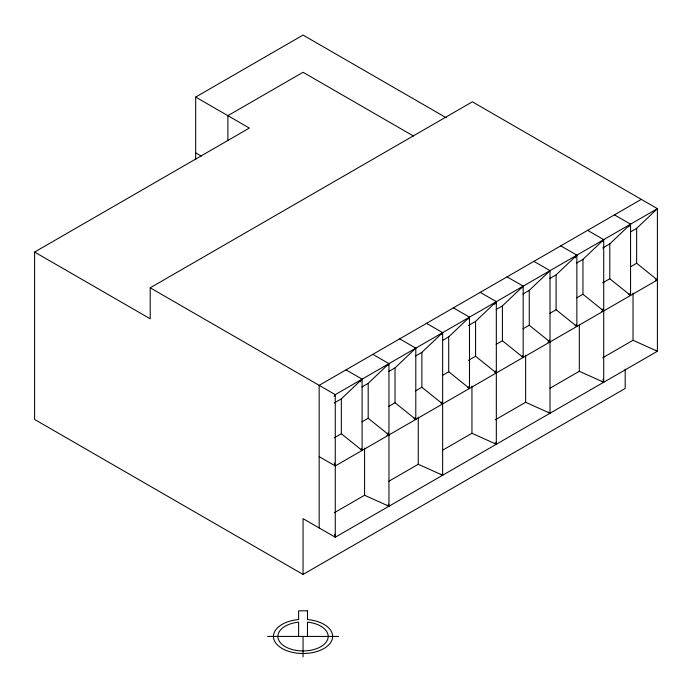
<?xml version="1.0" encoding="UTF-8"?>
<svg xmlns="http://www.w3.org/2000/svg" width="692" height="692" viewBox="0 0 692 692"><rect width="100%" height="100%" fill="white"/><g stroke="black" fill="none" stroke-linecap="round" stroke-linejoin="round"><path stroke-width="1.04" d="M334.089 396.43L335.265 394.648L657.4 208.664L657.4 351.251L335.265 537.234L303.044 518.637L303.044 574.438L34.6 419.447L34.6 252.061L249.362 128.072L195.672 97.07L195.672 159.705M360.342 381.82L362.106 379.147L346 369.848M387.779 365.428L388.956 363.646L372.841 354.347M441.47 334.435L442.638 332.653L426.531 323.354M468.311 318.934L469.487 317.152L453.381 307.853M494.564 304.333L496.328 301.651L480.222 292.353M522.002 287.941L523.178 286.159L507.072 276.861M575.104 257.831L576.868 255.158L560.762 245.859M602.533 241.439L603.709 239.657L587.603 230.358M628.794 226.838L630.559 224.165L614.444 214.857M334.184 402.995L341.346 398.869L362.106 379.147L362.106 450.44L360.316 449.411M361.925 386.984L368.187 383.368L388.956 363.646L388.956 506.241L364.572 495.264L334.322 512.729M388.774 371.483L395.028 367.867L415.797 348.154L399.691 338.855M415.615 355.982L421.878 352.366L442.638 332.653L442.638 475.24L418.262 464.271L388.93 481.208M442.465 340.49L448.719 336.874L469.487 317.152L469.487 388.446L467.697 387.416M468.415 325.508L475.568 321.373L496.328 301.651L496.328 444.247L471.944 433.27L442.612 450.207M496.155 309.488L502.409 305.873L523.178 286.159L523.178 357.453L521.387 356.415M522.996 293.988L529.259 290.372L550.019 270.659L533.913 261.36M549.837 278.495L556.1 274.88L576.868 255.158L576.868 326.451L575.078 325.422M576.687 262.995L582.949 259.379L603.709 239.657L603.709 382.252L579.325 371.275L549.993 388.212M602.637 248.013L609.79 243.878L630.559 224.165L630.559 295.458L628.769 294.42M630.377 231.993L636.64 228.377L657.4 208.664L472.351 101.819L150.207 287.811L150.207 318.804L34.6 252.061M195.672 97.07L303.044 35.076L446.245 117.752M641.294 199.365L319.159 385.349L319.159 527.935M334.184 437.872L341.346 433.737L341.346 398.869M361.925 421.861L368.187 418.245L368.187 383.368M388.774 406.36L395.028 402.744L395.028 367.867M415.615 390.859L421.878 387.243L421.878 352.366M442.465 375.358L448.719 371.742L448.719 336.874M468.415 360.376L475.568 356.25L475.568 321.373M496.155 344.365L502.409 340.749L502.409 305.873M522.996 328.864L529.259 325.249L529.259 290.372M549.837 313.364L556.1 309.748L556.1 274.88M576.687 297.863L582.949 294.256L582.949 259.379M602.637 282.881L609.79 278.755L609.79 243.878M630.377 266.87L636.64 263.254L636.64 228.377M319.159 456.642L335.265 465.941L657.4 279.957L636.64 263.254M495.386 419.741L525.635 402.277L550.019 413.245L550.019 270.659M602.767 357.747L633.016 340.282L657.4 351.251L655.609 350.221M303.044 574.438L625.187 388.454L625.187 369.139M655.367 280.424L657.4 279.957L655.609 278.928M601.677 311.426L603.709 310.95L603.026 308.961M547.986 342.419L550.019 341.952L549.336 339.954M386.923 435.415L388.956 434.948L388.264 432.95M267.553 636.432L338.544 636.432M413.435 136.004L303.044 72.271L227.884 115.668L227.884 140.346M601.919 309.921L603.709 310.95L582.949 294.256M548.228 340.922L550.019 341.952L529.259 325.249M601.919 381.214L603.709 382.252L603.078 379.199M195.672 152.871L201.19 156.055M494.538 371.915L496.328 372.953L495.645 370.955M548.228 412.216L550.019 413.245M440.856 402.917L442.638 403.946L441.954 401.948M494.538 443.209L496.328 444.247L495.913 442.205M414.006 418.409L415.797 419.447L415.797 348.154M150.207 287.811L335.265 394.648L335.265 537.234L334.634 534.181M387.165 433.91L388.956 434.948L368.187 418.245M440.856 474.21L442.638 475.24M387.165 505.203L388.956 506.241L388.532 504.2M609.79 278.755L630.559 295.458L629.867 293.46M556.1 309.748L576.868 326.451L576.177 324.462M502.409 340.749L523.178 357.453L522.486 355.454M475.568 356.25L496.328 372.953M448.719 371.742L469.487 388.446L468.804 386.456M421.878 387.243L442.638 403.946M395.028 402.744L415.797 419.447L415.113 417.449M341.346 433.737L362.106 450.44L361.423 448.451M334.236 462.948L335.265 465.941M633.016 293.114L633.016 340.282M579.325 325.179L579.325 371.275M525.635 355.108L525.635 402.277M471.944 386.101L471.944 433.27M418.262 417.103L418.262 464.271M364.572 448.096L364.572 495.264M307.482 636.432L307.482 622.143A25.146 14.515 0 0 1 324.046 644.416A25.146 14.515 0 0 1 282.051 644.416A25.146 14.515 0 0 1 298.615 622.143L298.615 636.432M303.044 636.432L303.044 656.924M307.482 610.811L298.615 610.811L298.615 619.548A29.583 17.075 0 0 0 278.201 645.697A29.583 17.075 0 0 0 327.896 645.697A29.583 17.075 0 0 0 307.482 619.548L307.482 610.811"/></g></svg>
